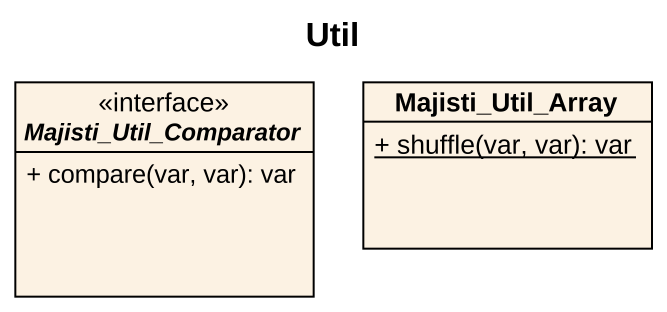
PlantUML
@startuml
title Util
hide circle
hide empty members
skinparam classAttributeIconSize 0
interface Majisti_Util_Comparator <<interface>> {
  + compare(var, var): var
}
class Majisti_Util_Array {
  {static} + shuffle(var, var): var
}
@enduml
